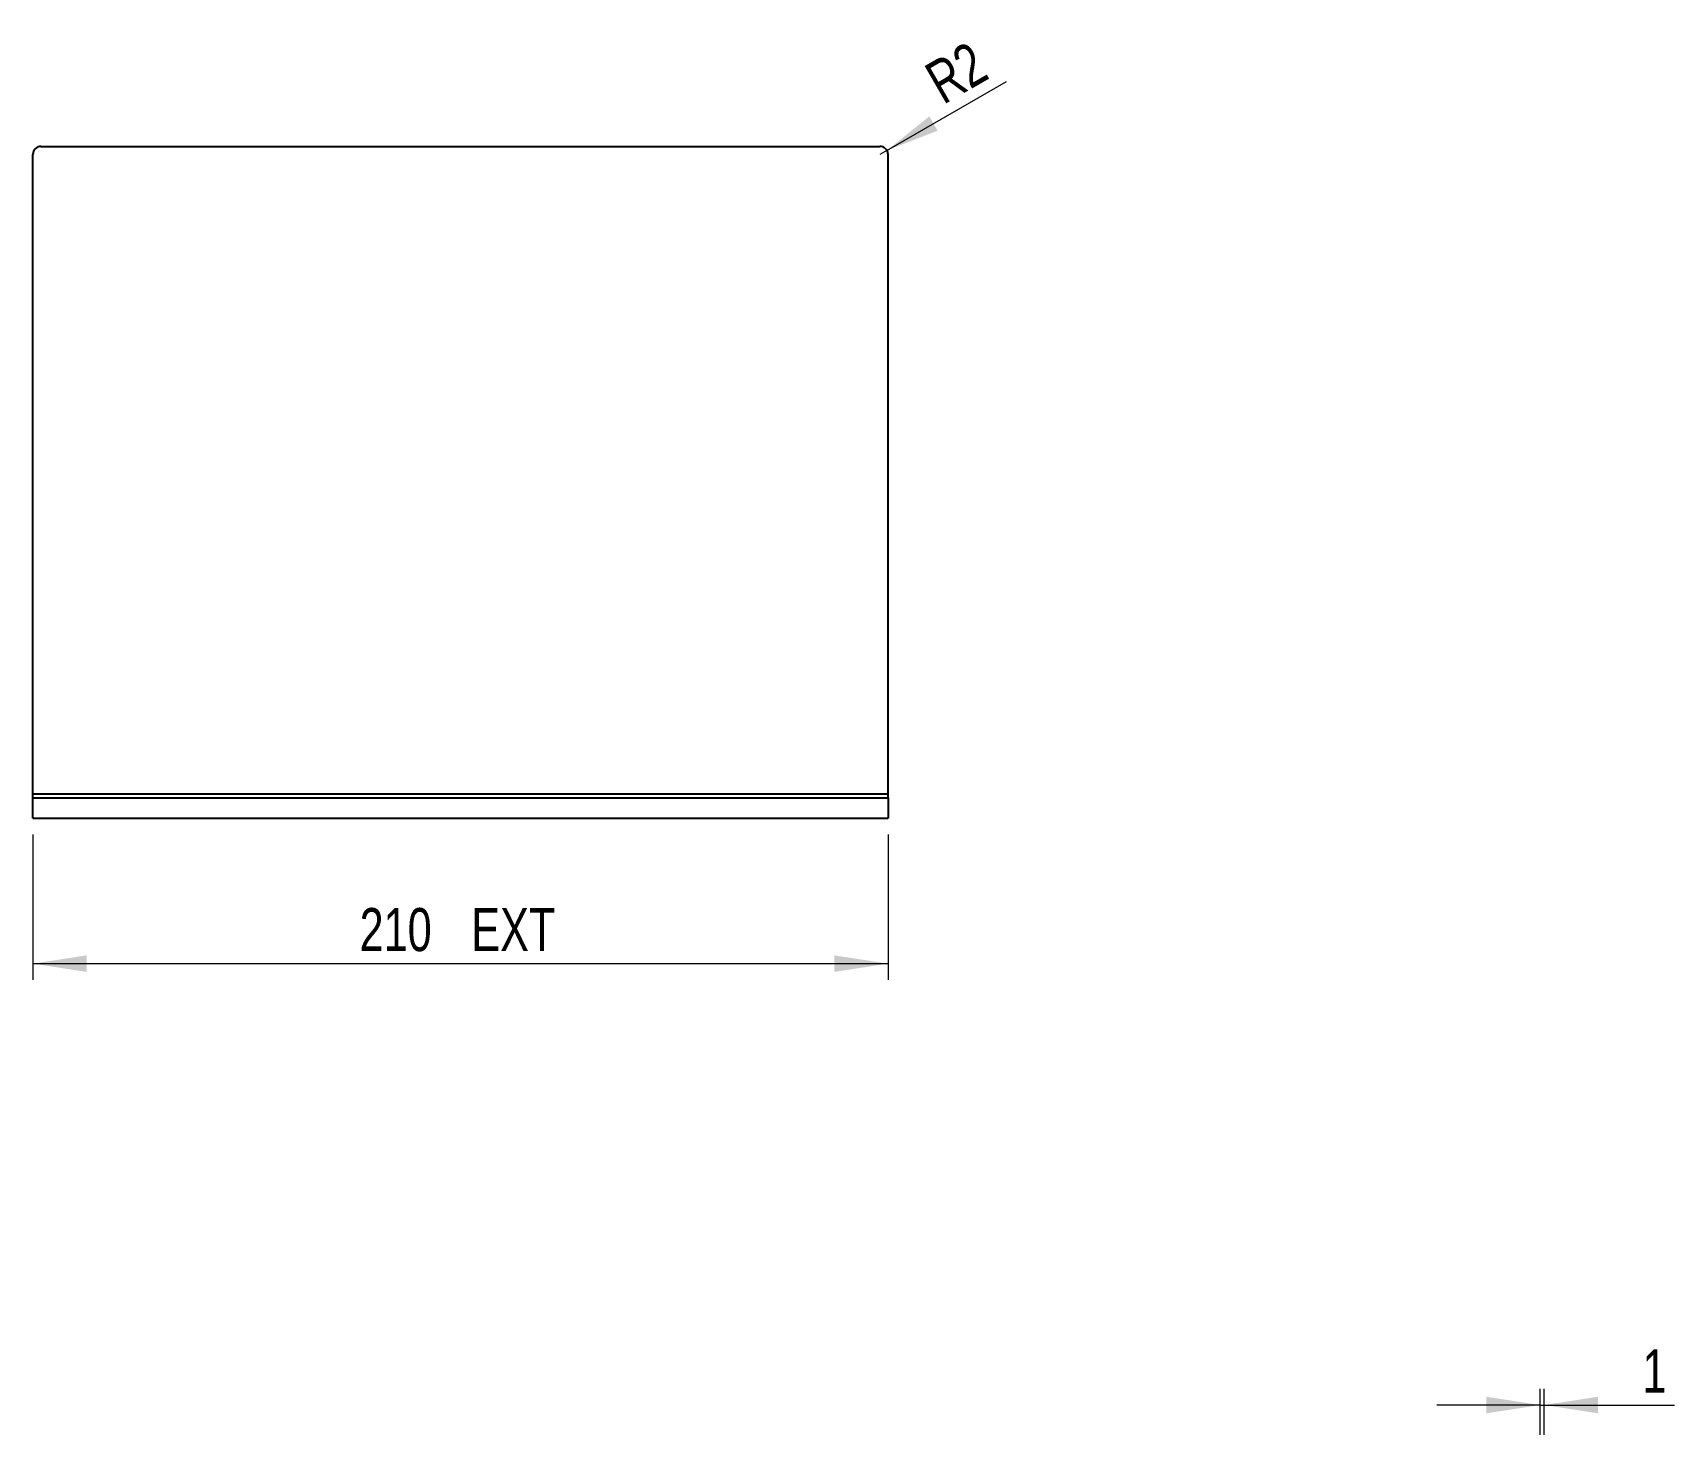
# Paper-space layout 'A01' of a CAD drawing. Header units: millimetres. Extents: x 0 to 1680, y 0 to 1075.
# Drawn here: x 206.3 to 609.6, y 660.7 to 1002.4 of the extents above; entities that cross this region are included whole.
import ezdxf

# ---------------------------------------------------------------- set-up
doc = ezdxf.new("R2010")
doc.units = ezdxf.units.MM
doc.layers.add('SLD-0', color=7, linetype='Continuous')
doc.styles.add('SLDTEXTSTYLE4', font='TXT', dxfattribs={"width": 0.75})
doc.dimstyles.new('SLDDIMSTYLE5', dxfattribs={"dimtxt": 10.583333, "dimasz": 13.208, "dimexe": 0, "dimexo": 0.0625, "dimgap": 2.645833, "dimtad": 1, "dimdec": 1, "dimlfac": 1.142857, "dimrnd": 1e-09, "dimzin": 12, "dimdsep": 46, "dimtxsty": 'SLDTEXTSTYLE4', "dimsah": 1, "dimcen": 0.09, "dimadec": 0, "dimazin": 3, "dimtfac": 1, "dimtdec": 1, "dimtofl": 0, "dimtmove": 0, "dimatfit": 3, "dimfxl": 1, "dimfrac": 2, "dimtolj": 1, "dimtzin": 12, "dimarcsym": 0})
doc.dimstyles.new('SLDDIMSTYLE6', dxfattribs={"dimtxt": 10.583333, "dimasz": 13.208, "dimexe": 0, "dimexo": 0.0625, "dimgap": 2.645833, "dimtad": 1, "dimdec": 1, "dimlfac": 1.142857, "dimrnd": 1e-09, "dimzin": 12, "dimdsep": 46, "dimtxsty": 'SLDTEXTSTYLE4', "dimsah": 1, "dimcen": 0, "dimadec": 0, "dimazin": 3, "dimtfac": 1, "dimtdec": 1, "dimtofl": 0, "dimtmove": 0, "dimatfit": 3, "dimfxl": 1, "dimfrac": 2, "dimtolj": 1, "dimtzin": 12, "dimarcsym": 0})
doc.dimstyles.new('SLDDIMSTYLE7', dxfattribs={"dimtxt": 10.583333, "dimasz": 13.208, "dimexe": 0, "dimexo": 0.0625, "dimgap": 2.645833, "dimtad": 1, "dimdec": 1, "dimlfac": 1.142857, "dimrnd": 1e-09, "dimzin": 12, "dimdsep": 46, "dimtxsty": 'SLDTEXTSTYLE4', "dimsah": 1, "dimcen": 0.09, "dimadec": 0, "dimazin": 3, "dimtfac": 1, "dimtdec": 1, "dimtmove": 0, "dimatfit": 0, "dimfxl": 1, "dimfrac": 2, "dimtolj": 1, "dimtzin": 12, "dimarcsym": 0})

# ---------------------------------------------------------------- blocks, each defined once
blk = doc.blocks.new('_D_12')
at = {"color": 8, "linetype": 'Continuous', "lineweight": 18, "ltscale": 16}
for p, q in [((576.45, 654.65), (576.45, 669.42)), ((577.45, 654.65), (577.45, 669.42)), ((576.45, 665.42), (551.05, 665.42)), ((576.45, 665.42), (577.45, 665.42)), ((577.45, 665.42), (609.4, 665.42))]:
    blk.add_line(p, q, dxfattribs=at)
for points in [[(576.45, 665.42), (563.24, 667.45), (563.24, 663.39)], [(577.45, 665.42), (590.65, 663.39), (590.65, 667.45)]]:
    blk.add_solid(points, dxfattribs=at)
at = {"color": 8, "linetype": 'Continuous', "lineweight": 18, "ltscale": 16, "insert": (601.58, 679.06), "char_height": 10.58, "attachment_point": 1, "style": 'SLDTEXTSTYLE4'}
blk.add_mtext('1', dxfattribs=at)
blk = doc.blocks.new('_D_17')
at = {"color": 8, "linetype": 'Continuous', "lineweight": 18, "ltscale": 16}
for p, q in [((206.3, 805.52), (206.3, 769.82)), ((416.3, 805.52), (416.3, 769.82)), ((206.3, 773.82), (416.3, 773.82))]:
    blk.add_line(p, q, dxfattribs=at)
for points in [[(206.3, 773.82), (219.51, 771.79), (219.51, 775.85)], [(416.3, 773.82), (403.09, 775.85), (403.09, 771.79)]]:
    blk.add_solid(points, dxfattribs=at)
at = {"color": 8, "linetype": 'Continuous', "lineweight": 18, "ltscale": 16, "char_height": 10.583, "attachment_point": 1, "style": 'SLDTEXTSTYLE4'}
for s, insert in [('210', (286.54, 787.47)), ('EXT', (313.96, 787.47))]:
    blk.add_mtext(s, dxfattribs=dict(at, insert=insert))
blk = doc.blocks.new('_D_18')
at = {"color": 8, "linetype": 'Continuous', "lineweight": 18, "ltscale": 16}
for q in [(445.39, 990.47), (414.3, 972.52)]:
    blk.add_line((416.03, 973.52), q, dxfattribs=at)
blk.add_solid([(416.03, 973.52), (428.49, 978.37), (426.45, 981.89)], dxfattribs=at)
at = {"color": 8, "linetype": 'Continuous', "lineweight": 18, "ltscale": 16, "insert": (424.55, 993.8), "char_height": 10.583, "attachment_point": 1, "rotation": 30, "style": 'SLDTEXTSTYLE4'}
blk.add_mtext('R2', dxfattribs=at)

psp = doc.layouts.new('A01')

# ---------------------------------------------------------------- linework, layer by layer
at = {"layer": 'SLD-0', "ltscale": 4}
for p, q in [((206.299, 815.523), (206.299, 972.523)), ((208.299, 974.523), (414.299, 974.523)), ((416.299, 815.523), (416.299, 972.523)), ((206.299, 814.523), (206.299, 815.523)), ((206.299, 815.523), (416.299, 815.523)), ((416.299, 814.523), (416.299, 815.523)), ((206.299, 814.523), (416.299, 814.523)), ((206.299, 809.523), (206.299, 814.523)), ((416.299, 814.523), (416.299, 809.523)), ((206.299, 809.523), (416.299, 809.523))]:
    psp.add_line(p, q, dxfattribs=at)
at = {"layer": 'SLD-0', "ltscale": 16}
for centre, start, end in [((208.299, 972.523), 90, 180), ((414.299, 972.523), 0, 90)]:
    psp.add_arc(centre, 2, start, end, dxfattribs=at)

# ---------------------------------------------------------------- dimensions: what is measured, and where the dimension line sits
at = {"color": 8, "linetype": 'Continuous', "lineweight": 18, "ltscale": 4}
dim = psp.add_radius_dim(center=(414.299, 972.523), mpoint=(416.031, 973.523), dimstyle='SLDDIMSTYLE6', dxfattribs=at)
dim.commit()
dim.dimension.update_dxf_attribs({"geometry": '_D_18', "text_midpoint": (439.291, 986.952), "dimtype": 164})
dim = psp.add_linear_dim(base=(416.299, 773.823), p1=(206.299, 809.523), p2=(416.299, 809.523), text='<> EXT', dimstyle='SLDDIMSTYLE5', dxfattribs=at)
dim.commit()
dim.dimension.update_dxf_attribs({"geometry": '_D_17', "text_midpoint": (311.299, 773.823), "dimtype": 160})
dim = psp.add_linear_dim(base=(577.447, 665.421), p1=(576.447, 650.647), p2=(577.447, 650.647), dimstyle='SLDDIMSTYLE7', dxfattribs=at)
dim.commit()
dim.dimension.update_dxf_attribs({"geometry": '_D_12', "text_midpoint": (605.49, 665.421), "dimtype": 160})

doc.saveas('drawing.dxf')
